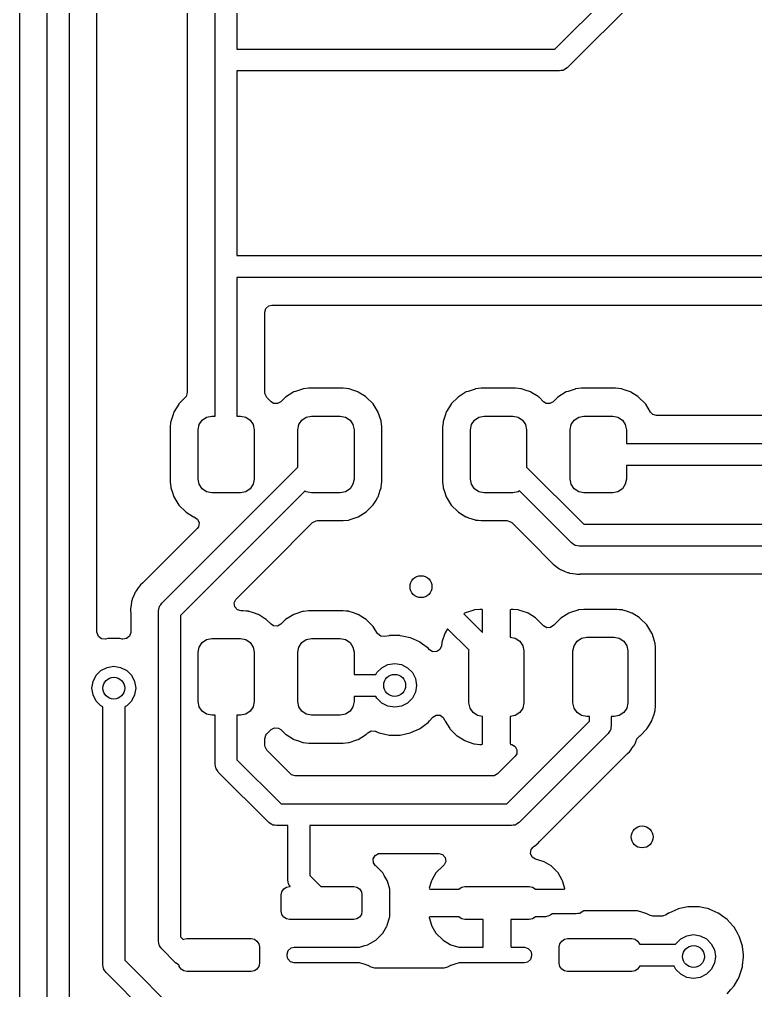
# Model space of a CAD drawing. Extents: x 61 to 228, y -146 to -45.
# Drawn here: x 167.19 to 180.63, y -104.43 to -86.69 of the extents above; entities that cross this region are included whole.
import ezdxf

# ---------------------------------------------------------------- set-up
doc = ezdxf.new("R2010")
doc.units = 0
doc.layers.add('BLACK', color=7, linetype='CONTINUOUS')

msp = doc.modelspace()

# ---------------------------------------------------------------- linework, layer by layer
at = {"layer": 'BLACK', "linetype": 'CONTINUOUS'}
for p, q in [((167.185, -58.9526), (167.185, -111.985)), ((167.694, -112.014), (167.694, -58.9277)), ((168.094, -59.0108), (168.094, -111.931)), ((168.602, -97.8886), (168.602, -59.2737)), ((170.252, -82.5816), (170.252, -87.425)), ((170.76, -93.9385), (170.76, -82.5567)), ((171.16, -82.6398), (171.16, -87.2338)), ((176.97, -87.2338), (178.352, -85.8512)), ((178.483, -86.2865), (177.194, -87.5755)), ((171.16, -87.2338), (176.97, -87.2338)), ((170.252, -87.4257), (170.251, -87.5158)), ((170.252, -87.425), (170.252, -87.4257)), ((170.251, -87.5158), (170.252, -87.5173)), ((170.252, -87.5173), (170.252, -87.5192)), ((170.252, -87.5192), (170.252, -91.1956)), ((177.085, -87.6264), (177.053, -87.6338)), ((177.118, -87.6227), (177.085, -87.6264)), ((177.128, -87.6166), (177.118, -87.6227)), ((177.139, -87.614), (177.128, -87.6166)), ((177.165, -87.5932), (177.139, -87.614)), ((177.194, -87.5755), (177.165, -87.5932)), ((177.053, -87.6338), (171.16, -87.6338)), ((171.16, -87.6338), (171.16, -91.0044)), ((171.16, -91.0044), (185.648, -91.0044)), ((170.252, -91.2691), (170.251, -91.2864)), ((170.251, -91.2864), (170.252, -91.2879)), ((170.252, -91.1956), (170.252, -91.1963)), ((170.252, -91.1963), (170.252, -91.2691)), ((170.252, -91.2879), (170.252, -91.2899)), ((170.252, -91.2899), (170.252, -93.5095)), ((185.731, -91.4044), (171.16, -91.4044)), ((171.16, -91.4044), (171.16, -93.9385)), ((171.669, -92.0389), (171.689, -91.9708)), ((171.669, -93.5097), (171.669, -92.0389)), ((171.689, -91.9708), (171.743, -91.9243)), ((171.743, -91.9243), (171.795, -91.9129)), ((171.795, -91.9129), (185.702, -91.9129)), ((172.232, -93.4858), (172.199, -93.4969)), ((172.36, -93.4432), (172.232, -93.4858)), ((172.367, -93.441), (172.36, -93.4432)), ((172.36, -93.4432), (172.36, -93.4432)), ((172.374, -93.4403), (172.367, -93.441)), ((172.469, -93.4303), (172.374, -93.4403)), ((172.374, -93.4403), (172.374, -93.4403)), ((172.472, -93.43), (172.469, -93.4303)), ((172.469, -93.4303), (172.469, -93.4303)), ((173.098, -93.43), (172.472, -93.43)), ((173.153, -93.4356), (173.098, -93.43)), ((173.196, -93.44), (173.153, -93.4356)), ((173.203, -93.4407), (173.196, -93.44)), ((173.196, -93.44), (173.196, -93.44)), ((173.209, -93.4429), (173.203, -93.4407)), ((173.275, -93.4648), (173.209, -93.4429)), ((173.209, -93.4429), (173.209, -93.4429)), ((173.371, -93.4964), (173.275, -93.4648)), ((175.384, -93.4858), (175.35, -93.4969)), ((175.512, -93.4432), (175.384, -93.4858)), ((175.518, -93.441), (175.512, -93.4432)), ((175.512, -93.4432), (175.512, -93.4432)), ((175.525, -93.4403), (175.518, -93.441)), ((175.621, -93.4303), (175.525, -93.4403)), ((175.525, -93.4403), (175.525, -93.4403)), ((175.624, -93.43), (175.621, -93.4303)), ((175.621, -93.4303), (175.621, -93.4303)), ((176.25, -93.43), (175.624, -93.43)), ((176.304, -93.4356), (176.25, -93.43)), ((176.347, -93.44), (176.304, -93.4356)), ((176.354, -93.4407), (176.347, -93.44)), ((176.347, -93.44), (176.347, -93.44)), ((176.361, -93.4429), (176.354, -93.4407)), ((176.427, -93.4648), (176.361, -93.4429)), ((176.361, -93.4429), (176.361, -93.4429)), ((176.522, -93.4964), (176.427, -93.4648)), ((177.209, -93.4858), (177.175, -93.4969)), ((177.337, -93.4432), (177.209, -93.4858)), ((177.343, -93.441), (177.337, -93.4432)), ((177.337, -93.4432), (177.337, -93.4432)), ((177.35, -93.4403), (177.343, -93.441)), ((177.446, -93.4303), (177.35, -93.4403)), ((177.35, -93.4403), (177.35, -93.4403)), ((177.449, -93.43), (177.446, -93.4303)), ((177.446, -93.4303), (177.446, -93.4303)), ((178.075, -93.43), (177.449, -93.43)), ((178.129, -93.4356), (178.075, -93.43)), ((178.172, -93.44), (178.129, -93.4356)), ((178.179, -93.4407), (178.172, -93.44)), ((178.172, -93.44), (178.172, -93.44)), ((178.186, -93.4429), (178.179, -93.4407)), ((178.252, -93.4648), (178.186, -93.4429)), ((178.186, -93.4429), (178.186, -93.4429)), ((178.347, -93.4964), (178.252, -93.4648)), ((170.215, -93.5985), (170.099, -93.7152)), ((170.232, -93.5776), (170.215, -93.5985)), ((170.252, -93.5095), (170.232, -93.5776)), ((171.672, -93.5366), (171.669, -93.5097)), ((171.706, -93.5989), (171.672, -93.5366)), ((171.784, -93.6768), (171.706, -93.5989)), ((172.049, -93.59), (171.974, -93.6644)), ((172.199, -93.4969), (172.049, -93.59)), ((173.377, -93.5002), (173.371, -93.4964)), ((173.508, -93.5813), (173.377, -93.5002)), ((173.377, -93.5002), (173.377, -93.5002)), ((173.521, -93.5892), (173.508, -93.5813)), ((173.646, -93.7142), (173.521, -93.5892)), ((175.2, -93.59), (175.075, -93.7152)), ((175.35, -93.4969), (175.2, -93.59)), ((176.528, -93.5002), (176.522, -93.4964)), ((176.66, -93.5813), (176.528, -93.5002)), ((176.528, -93.5002), (176.528, -93.5002)), ((176.673, -93.5892), (176.66, -93.5813)), ((176.678, -93.5944), (176.673, -93.5892)), ((176.76, -93.6768), (176.678, -93.5944)), ((177.025, -93.59), (176.951, -93.6644)), ((177.175, -93.4969), (177.025, -93.59)), ((178.353, -93.5002), (178.347, -93.4964)), ((178.485, -93.5813), (178.353, -93.5002)), ((178.353, -93.5002), (178.353, -93.5002)), ((178.498, -93.5892), (178.485, -93.5813)), ((178.623, -93.7142), (178.498, -93.5892)), ((170.095, -93.7214), (170.013, -93.8544)), ((170.099, -93.7152), (170.095, -93.7214)), ((170.095, -93.7214), (170.095, -93.7214)), ((171.829, -93.7057), (171.784, -93.6768)), ((171.9, -93.7107), (171.829, -93.7057)), ((171.962, -93.6766), (171.9, -93.7107)), ((171.974, -93.6644), (171.962, -93.6766)), ((173.739, -93.8646), (173.646, -93.7142)), ((175.071, -93.7214), (174.989, -93.8544)), ((175.075, -93.7152), (175.071, -93.7214)), ((175.071, -93.7214), (175.071, -93.7214)), ((176.806, -93.7057), (176.76, -93.6768)), ((176.876, -93.7107), (176.806, -93.7057)), ((176.939, -93.6766), (176.876, -93.7107)), ((176.951, -93.6644), (176.939, -93.6766)), ((178.627, -93.7204), (178.623, -93.7142)), ((178.716, -93.8646), (178.627, -93.7204)), ((169.973, -93.9649), (169.95, -94.0336)), ((169.986, -93.9269), (169.973, -93.9649)), ((170.006, -93.8658), (169.986, -93.9269)), ((170.013, -93.8544), (170.006, -93.8658)), ((170.467, -94.0928), (170.521, -94.0117)), ((170.521, -94.0117), (170.602, -93.9575)), ((170.602, -93.9575), (170.698, -93.9385)), ((170.698, -93.9385), (170.76, -93.9385)), ((171.16, -93.9385), (171.223, -93.9385)), ((171.223, -93.9385), (171.319, -93.9575)), ((171.319, -93.9575), (171.4, -94.0117)), ((171.4, -94.0117), (171.454, -94.0928)), ((172.292, -94.0928), (172.346, -94.0117)), ((172.346, -94.0117), (172.427, -93.9575)), ((172.427, -93.9575), (172.523, -93.9385)), ((172.523, -93.9385), (173.048, -93.9385)), ((173.048, -93.9385), (173.144, -93.9575)), ((173.144, -93.9575), (173.225, -94.0117)), ((173.225, -94.0117), (173.279, -94.0928)), ((173.742, -93.8715), (173.739, -93.8646)), ((173.792, -94.0235), (173.742, -93.8715)), ((174.949, -93.9649), (174.927, -94.0336)), ((174.962, -93.9269), (174.949, -93.9649)), ((174.982, -93.8658), (174.962, -93.9269)), ((174.989, -93.8544), (174.982, -93.8658)), ((175.443, -94.0928), (175.498, -94.0117)), ((175.498, -94.0117), (175.579, -93.9575)), ((175.579, -93.9575), (175.674, -93.9385)), ((175.674, -93.9385), (176.199, -93.9385)), ((176.199, -93.9385), (176.295, -93.9575)), ((176.295, -93.9575), (176.376, -94.0117)), ((176.376, -94.0117), (176.43, -94.0928)), ((177.268, -94.0928), (177.323, -94.0117)), ((177.323, -94.0117), (177.404, -93.9575)), ((177.404, -93.9575), (177.499, -93.9385)), ((177.499, -93.9385), (178.024, -93.9385)), ((178.024, -93.9385), (178.12, -93.9575)), ((178.12, -93.9575), (178.201, -94.0117)), ((178.201, -94.0117), (178.255, -94.0928)), ((178.717, -93.8638), (178.716, -93.8646)), ((178.758, -93.91), (178.717, -93.8638)), ((178.826, -93.93), (178.758, -93.91)), ((182.498, -93.93), (178.826, -93.93)), ((169.948, -94.0533), (169.939, -94.1381)), ((169.939, -94.1381), (169.939, -95.1389)), ((169.949, -94.0405), (169.948, -94.0533)), ((169.95, -94.0336), (169.949, -94.0405)), ((169.949, -94.0405), (169.949, -94.0405)), ((170.448, -94.1885), (170.467, -94.0928)), ((170.448, -95.0885), (170.448, -94.1885)), ((171.454, -94.0928), (171.473, -94.1885)), ((171.473, -94.1885), (171.473, -95.0885)), ((172.273, -94.1885), (172.292, -94.0928)), ((172.273, -94.8682), (172.273, -94.1885)), ((173.279, -94.0928), (173.298, -94.1885)), ((173.298, -94.1885), (173.298, -95.0885)), ((173.795, -94.0323), (173.792, -94.0235)), ((173.796, -94.0392), (173.795, -94.0323)), ((173.805, -94.1258), (173.796, -94.0392)), ((173.796, -94.0392), (173.796, -94.0392)), ((173.806, -94.1381), (173.805, -94.1258)), ((173.806, -95.1389), (173.806, -94.1381)), ((174.925, -94.0533), (174.916, -94.1381)), ((174.916, -94.1381), (174.916, -95.1389)), ((174.926, -94.0405), (174.925, -94.0533)), ((174.927, -94.0336), (174.926, -94.0405)), ((174.926, -94.0405), (174.926, -94.0405)), ((175.424, -94.1885), (175.443, -94.0928)), ((175.424, -95.0885), (175.424, -94.1885)), ((176.43, -94.0928), (176.449, -94.1885)), ((176.449, -94.1885), (176.449, -94.8682)), ((177.249, -94.1885), (177.268, -94.0928)), ((177.249, -95.0885), (177.249, -94.1885)), ((178.255, -94.0928), (178.274, -94.1885)), ((178.274, -94.1885), (178.274, -94.4385)), ((178.274, -94.4385), (182.523, -94.4385)), ((169.785, -97.3565), (172.273, -94.8682)), ((176.449, -94.8682), (177.495, -95.9136)), ((182.44, -94.8385), (178.274, -94.8385)), ((178.274, -94.8385), (178.274, -95.0885)), ((169.939, -95.1389), (169.94, -95.1421)), ((169.94, -95.1421), (169.94, -95.1422)), ((169.94, -95.1422), (169.949, -95.2287)), ((169.949, -95.2287), (169.95, -95.2447)), ((169.95, -95.2447), (169.953, -95.2512)), ((169.953, -95.2512), (169.953, -95.2512)), ((169.953, -95.2512), (169.975, -95.3172)), ((170.467, -95.1842), (170.448, -95.0885)), ((170.521, -95.2653), (170.467, -95.1842)), ((171.454, -95.1842), (171.4, -95.2653)), ((171.473, -95.0885), (171.454, -95.1842)), ((173.279, -95.1842), (173.225, -95.2653)), ((173.298, -95.0885), (173.279, -95.1842)), ((173.779, -95.2929), (173.794, -95.2499)), ((173.794, -95.2499), (173.796, -95.2434)), ((173.794, -95.2499), (173.794, -95.2499)), ((173.796, -95.2434), (173.797, -95.2276)), ((173.797, -95.2276), (173.802, -95.1822)), ((173.802, -95.1822), (173.806, -95.1389)), ((174.916, -95.1389), (174.916, -95.1421)), ((174.916, -95.1421), (174.916, -95.1422)), ((174.916, -95.1422), (174.925, -95.2287)), ((174.925, -95.2287), (174.927, -95.2447)), ((174.927, -95.2447), (174.929, -95.2512)), ((174.929, -95.2512), (174.929, -95.2512)), ((174.929, -95.2512), (174.951, -95.3172)), ((175.443, -95.1842), (175.424, -95.0885)), ((175.498, -95.2653), (175.443, -95.1842)), ((177.268, -95.1842), (177.249, -95.0885)), ((177.323, -95.2653), (177.268, -95.1842)), ((178.255, -95.1842), (178.201, -95.2653)), ((178.274, -95.0885), (178.255, -95.1842)), ((169.975, -95.3172), (170.006, -95.4124)), ((170.006, -95.4124), (170.099, -95.5628)), ((172.403, -95.3035), (170.126, -97.5807)), ((170.602, -95.3195), (170.521, -95.2653)), ((170.698, -95.3385), (170.602, -95.3195)), ((171.223, -95.3385), (170.698, -95.3385)), ((171.319, -95.3195), (171.223, -95.3385)), ((171.4, -95.2653), (171.319, -95.3195)), ((172.427, -95.3195), (172.403, -95.3035)), ((172.523, -95.3385), (172.427, -95.3195)), ((173.048, -95.3385), (172.523, -95.3385)), ((173.144, -95.3195), (173.048, -95.3385)), ((173.225, -95.2653), (173.144, -95.3195)), ((173.695, -95.4846), (173.736, -95.4175)), ((173.736, -95.4175), (173.74, -95.4112)), ((173.736, -95.4175), (173.736, -95.4175)), ((173.74, -95.4112), (173.779, -95.2929)), ((174.951, -95.3172), (174.983, -95.4124)), ((174.983, -95.4124), (175.076, -95.5628)), ((175.579, -95.3195), (175.498, -95.2653)), ((175.674, -95.3385), (175.579, -95.3195)), ((176.199, -95.3385), (175.674, -95.3385)), ((176.295, -95.3195), (176.199, -95.3385)), ((176.319, -95.3035), (176.295, -95.3195)), ((177.271, -96.255), (176.319, -95.3035)), ((177.404, -95.3195), (177.323, -95.2653)), ((177.499, -95.3385), (177.404, -95.3195)), ((178.024, -95.3385), (177.499, -95.3385)), ((178.12, -95.3195), (178.024, -95.3385)), ((178.201, -95.2653), (178.12, -95.3195)), ((170.099, -95.5628), (170.225, -95.6878)), ((173.522, -95.687), (173.647, -95.5618)), ((173.647, -95.5618), (173.695, -95.4846)), ((175.076, -95.5628), (175.201, -95.6878)), ((170.225, -95.6878), (170.231, -95.6916)), ((170.231, -95.6916), (170.231, -95.6916)), ((170.231, -95.6916), (170.368, -95.7762)), ((170.368, -95.7762), (170.375, -95.7806)), ((170.375, -95.7806), (170.382, -95.7829)), ((170.382, -95.7829), (170.389, -95.786)), ((170.389, -95.786), (170.388, -95.7874)), ((170.388, -95.7874), (170.44, -95.8231)), ((173.211, -95.8338), (173.354, -95.786)), ((173.354, -95.786), (173.372, -95.78)), ((173.372, -95.78), (173.522, -95.687)), ((175.201, -95.6878), (175.207, -95.6916)), ((175.207, -95.6916), (175.207, -95.6916)), ((175.207, -95.6916), (175.344, -95.7762)), ((175.344, -95.7762), (175.352, -95.7806)), ((175.352, -95.7806), (175.391, -95.7937)), ((170.454, -95.9585), (170.431, -95.9913)), ((170.44, -95.8231), (170.467, -95.8886)), ((170.467, -95.8886), (170.454, -95.9585)), ((171.759, -96.6672), (172.542, -95.8839)), ((172.542, -95.8839), (172.604, -95.8499)), ((172.604, -95.8499), (172.631, -95.847)), ((172.631, -95.847), (173.098, -95.847)), ((173.098, -95.847), (173.102, -95.8467)), ((173.102, -95.8467), (173.197, -95.8367)), ((173.102, -95.8467), (173.102, -95.8467)), ((173.197, -95.8367), (173.204, -95.836)), ((173.197, -95.8367), (173.197, -95.8367)), ((173.204, -95.836), (173.211, -95.8338)), ((173.211, -95.8338), (173.211, -95.8338)), ((175.391, -95.7937), (175.513, -95.8341)), ((175.513, -95.8341), (175.513, -95.8341)), ((175.513, -95.8341), (175.52, -95.8363)), ((175.52, -95.8363), (175.526, -95.837)), ((175.526, -95.837), (175.526, -95.837)), ((175.526, -95.837), (175.569, -95.8414)), ((175.569, -95.8414), (175.624, -95.847)), ((175.624, -95.847), (176.091, -95.847)), ((176.091, -95.847), (176.159, -95.867)), ((176.159, -95.867), (176.18, -95.8839)), ((176.18, -95.8839), (176.544, -96.2472)), ((177.495, -95.9136), (182.093, -95.9136)), ((170.431, -95.9913), (169.445, -96.9764)), ((176.544, -96.2472), (176.891, -96.5941)), ((177.299, -96.2728), (177.271, -96.255)), ((177.325, -96.2937), (177.299, -96.2728)), ((177.336, -96.2962), (177.325, -96.2937)), ((177.346, -96.3024), (177.336, -96.2962)), ((177.379, -96.3061), (177.346, -96.3024)), ((177.412, -96.3136), (177.379, -96.3061)), ((182.01, -96.3136), (177.412, -96.3136)), ((171.147, -97.2789), (171.759, -96.6672)), ((176.891, -96.5941), (176.896, -96.6004)), ((176.896, -96.6004), (176.917, -96.624)), ((176.917, -96.624), (176.934, -96.644)), ((176.934, -96.644), (176.987, -96.6807)), ((176.987, -96.6807), (176.992, -96.6846)), ((176.992, -96.6846), (177.042, -96.7241)), ((177.042, -96.7241), (177.049, -96.7272)), ((177.049, -96.7272), (177.051, -96.7286)), ((177.051, -96.7286), (177.066, -96.737)), ((177.066, -96.737), (177.069, -96.7382)), ((177.069, -96.7382), (177.075, -96.7426)), ((177.075, -96.7426), (177.082, -96.7454)), ((177.082, -96.7454), (177.082, -96.7454)), ((177.082, -96.7454), (177.104, -96.7541)), ((177.104, -96.7541), (177.126, -96.7627)), ((177.126, -96.7627), (177.134, -96.7658)), ((177.134, -96.7658), (177.14, -96.7684)), ((177.14, -96.7684), (177.199, -96.7946)), ((177.199, -96.7946), (177.206, -96.796)), ((177.206, -96.796), (177.209, -96.7968)), ((177.209, -96.7968), (177.225, -96.8015)), ((177.225, -96.8015), (177.227, -96.8021)), ((177.227, -96.8021), (177.235, -96.8049)), ((177.235, -96.8049), (177.242, -96.8059)), ((177.242, -96.8059), (177.298, -96.8132)), ((177.298, -96.8132), (177.304, -96.8143)), ((177.304, -96.8143), (177.343, -96.8214)), ((177.343, -96.8214), (177.367, -96.8259)), ((177.367, -96.8259), (177.375, -96.8255)), ((177.375, -96.8255), (177.429, -96.8223)), ((177.375, -96.8255), (177.375, -96.8255)), ((177.429, -96.8223), (177.437, -96.8221)), ((177.437, -96.8221), (181.747, -96.8221)), ((169.396, -97.0203), (169.36, -97.0708)), ((169.439, -96.9823), (169.396, -97.0203)), ((169.445, -96.9764), (169.439, -96.9823)), ((169.294, -97.1677), (169.274, -97.2202)), ((169.297, -97.1606), (169.294, -97.1677)), ((169.294, -97.1677), (169.294, -97.1677)), ((169.301, -97.1544), (169.297, -97.1606)), ((169.303, -97.1521), (169.301, -97.1544)), ((169.311, -97.1374), (169.303, -97.1521)), ((169.312, -97.1351), (169.311, -97.1374)), ((169.316, -97.1282), (169.312, -97.1351)), ((169.355, -97.0779), (169.316, -97.1282)), ((169.359, -97.0726), (169.355, -97.0779)), ((169.36, -97.0708), (169.359, -97.0726)), ((169.226, -97.3838), (169.225, -97.3903)), ((169.234, -97.3279), (169.226, -97.3838)), ((169.235, -97.3204), (169.234, -97.3279)), ((169.234, -97.3279), (169.234, -97.3279)), ((169.237, -97.3133), (169.235, -97.3204)), ((169.238, -97.3107), (169.237, -97.3133)), ((169.243, -97.2945), (169.238, -97.3107)), ((169.244, -97.2919), (169.243, -97.2945)), ((169.245, -97.2845), (169.244, -97.2919)), ((169.271, -97.2262), (169.245, -97.2845)), ((169.274, -97.2202), (169.271, -97.2262)), ((169.746, -97.4109), (169.767, -97.3848)), ((169.767, -97.3848), (169.785, -97.3565)), ((171.111, -97.3501), (171.141, -97.2855)), ((171.121, -97.4203), (171.111, -97.3501)), ((171.141, -97.2855), (171.147, -97.2789)), ((169.225, -97.3903), (169.214, -97.4531)), ((169.214, -97.4531), (169.214, -97.4607)), ((169.214, -97.4607), (169.214, -97.4607)), ((169.214, -97.4607), (169.217, -97.5153)), ((169.217, -97.5153), (169.218, -97.5225)), ((169.218, -97.5225), (169.218, -97.8886)), ((169.726, -97.4976), (169.733, -97.465)), ((169.726, -103.53), (169.726, -97.4976)), ((169.733, -97.465), (169.737, -97.4318)), ((169.737, -97.4318), (169.743, -97.4221)), ((169.743, -97.4221), (169.746, -97.4109)), ((171.168, -97.474), (171.121, -97.4203)), ((171.236, -97.494), (171.168, -97.474)), ((171.273, -97.494), (171.236, -97.494)), ((171.328, -97.4996), (171.273, -97.494)), ((171.371, -97.504), (171.328, -97.4996)), ((171.378, -97.5047), (171.371, -97.504)), ((171.371, -97.504), (171.371, -97.504)), ((171.384, -97.5069), (171.378, -97.5047)), ((171.462, -97.5327), (171.384, -97.5069)), ((171.384, -97.5069), (171.384, -97.5069)), ((171.546, -97.5604), (171.462, -97.5327)), ((171.552, -97.5642), (171.546, -97.5604)), ((171.665, -97.6342), (171.552, -97.5642)), ((171.552, -97.5642), (171.552, -97.5642)), ((172.199, -97.5609), (172.049, -97.654)), ((172.238, -97.5479), (172.199, -97.5609)), ((172.36, -97.5072), (172.238, -97.5479)), ((172.367, -97.505), (172.36, -97.5072)), ((172.36, -97.5072), (172.36, -97.5072)), ((172.374, -97.5043), (172.367, -97.505)), ((172.469, -97.4943), (172.374, -97.5043)), ((172.374, -97.5043), (172.374, -97.5043)), ((172.472, -97.494), (172.469, -97.4943)), ((172.469, -97.4943), (172.469, -97.4943)), ((173.098, -97.494), (172.472, -97.494)), ((173.153, -97.4996), (173.098, -97.494)), ((173.196, -97.504), (173.153, -97.4996)), ((173.203, -97.5047), (173.196, -97.504)), ((173.196, -97.504), (173.196, -97.504)), ((173.209, -97.5069), (173.203, -97.5047)), ((173.287, -97.5327), (173.209, -97.5069)), ((173.209, -97.5069), (173.209, -97.5069)), ((173.371, -97.5604), (173.287, -97.5327)), ((173.377, -97.5642), (173.371, -97.5604)), ((173.49, -97.6342), (173.377, -97.5642)), ((173.377, -97.5642), (173.377, -97.5642)), ((175.319, -97.5403), (175.303, -97.5503)), ((175.303, -97.5503), (175.645, -97.8926)), ((175.333, -97.5341), (175.319, -97.5403)), ((175.487, -97.4826), (175.333, -97.5341)), ((175.5, -97.4798), (175.487, -97.4826)), ((175.596, -97.4698), (175.5, -97.4798)), ((175.602, -97.4695), (175.596, -97.4698)), ((175.632, -97.4695), (175.602, -97.4695)), ((175.64, -97.4712), (175.632, -97.4695)), ((175.641, -97.4724), (175.64, -97.4712)), ((175.645, -97.4876), (175.641, -97.4724)), ((175.645, -97.8926), (175.645, -97.4876)), ((176.155, -97.4754), (176.153, -97.483)), ((176.153, -97.483), (176.153, -97.9783)), ((176.156, -97.474), (176.155, -97.4754)), ((176.172, -97.4695), (176.156, -97.474)), ((176.197, -97.4695), (176.172, -97.4695)), ((176.203, -97.4698), (176.197, -97.4695)), ((176.297, -97.4795), (176.203, -97.4698)), ((176.311, -97.4824), (176.297, -97.4795)), ((176.465, -97.5335), (176.311, -97.4824)), ((176.478, -97.5397), (176.465, -97.5335)), ((176.616, -97.6247), (176.478, -97.5397)), ((177.225, -97.5359), (177.075, -97.629)), ((177.255, -97.5262), (177.225, -97.5359)), ((177.387, -97.4822), (177.255, -97.5262)), ((177.393, -97.48), (177.387, -97.4822)), ((177.387, -97.4822), (177.387, -97.4822)), ((177.4, -97.4793), (177.393, -97.48)), ((177.496, -97.4693), (177.4, -97.4793)), ((177.4, -97.4793), (177.4, -97.4793)), ((177.499, -97.469), (177.496, -97.4693)), ((177.496, -97.4693), (177.496, -97.4693)), ((178.1, -97.469), (177.499, -97.469)), ((178.149, -97.474), (178.1, -97.469)), ((178.197, -97.479), (178.149, -97.474)), ((178.204, -97.4797), (178.197, -97.479)), ((178.197, -97.479), (178.197, -97.479)), ((178.211, -97.4819), (178.204, -97.4797)), ((178.274, -97.5028), (178.211, -97.4819)), ((178.211, -97.4819), (178.211, -97.4819)), ((178.372, -97.5354), (178.274, -97.5028)), ((178.378, -97.5392), (178.372, -97.5354)), ((178.508, -97.6194), (178.378, -97.5392)), ((178.378, -97.5392), (178.378, -97.5392)), ((170.126, -97.5807), (170.126, -103.448)), ((171.696, -97.6532), (171.665, -97.6342)), ((171.701, -97.6584), (171.696, -97.6532)), ((171.784, -97.7408), (171.701, -97.6584)), ((171.829, -97.7697), (171.784, -97.7408)), ((171.962, -97.7406), (171.9, -97.7747)), ((171.974, -97.7289), (171.962, -97.7406)), ((172.049, -97.654), (171.974, -97.7289)), ((173.521, -97.6532), (173.49, -97.6342)), ((173.646, -97.7782), (173.521, -97.6532)), ((176.628, -97.6338), (176.616, -97.6247)), ((176.742, -97.7483), (176.628, -97.6338)), ((177.075, -97.629), (176.95, -97.7542)), ((178.523, -97.6282), (178.508, -97.6194)), ((178.648, -97.7532), (178.523, -97.6282)), ((168.603, -97.897), (168.602, -97.8886)), ((168.627, -97.9636), (168.603, -97.897)), ((169.218, -97.8886), (169.197, -97.9567)), ((171.9, -97.7747), (171.829, -97.7697)), ((173.684, -97.8395), (173.646, -97.7782)), ((173.728, -97.9093), (173.684, -97.8395)), ((173.733, -97.918), (173.728, -97.9093)), ((173.79, -97.9608), (173.733, -97.918)), ((174.955, -97.9119), (174.904, -98.0662)), ((174.962, -97.8987), (174.955, -97.9119)), ((175.009, -97.8218), (174.962, -97.8987)), ((175.402, -98.2148), (175.009, -97.8218)), ((176.75, -97.7584), (176.742, -97.7483)), ((176.758, -97.7669), (176.75, -97.7584)), ((176.819, -97.8026), (176.758, -97.7669)), ((176.89, -97.7993), (176.819, -97.8026)), ((176.947, -97.7587), (176.89, -97.7993)), ((176.95, -97.7542), (176.947, -97.7587)), ((178.741, -97.9036), (178.648, -97.7532)), ((178.743, -97.9105), (178.741, -97.9036)), ((178.789, -98.0488), (178.743, -97.9105)), ((168.684, -98.0064), (168.627, -97.9636)), ((168.755, -98.0118), (168.684, -98.0064)), ((168.801, -98.002), (168.755, -98.0118)), ((168.815, -97.9991), (168.801, -98.002)), ((169.005, -97.9991), (168.815, -97.9991)), ((169.019, -98.002), (169.005, -97.9991)), ((169.065, -98.0118), (169.019, -98.002)), ((169.074, -98.0133), (169.065, -98.0118)), ((169.144, -98.0032), (169.074, -98.0133)), ((169.197, -97.9567), (169.144, -98.0032)), ((170.467, -98.1568), (170.521, -98.0757)), ((170.521, -98.0757), (170.602, -98.0215)), ((170.602, -98.0215), (170.698, -98.0025)), ((170.698, -98.0025), (171.223, -98.0025)), ((171.223, -98.0025), (171.319, -98.0215)), ((171.319, -98.0215), (171.4, -98.0757)), ((171.4, -98.0757), (171.454, -98.1568)), ((172.292, -98.1568), (172.346, -98.0757)), ((172.346, -98.0757), (172.427, -98.0215)), ((172.427, -98.0215), (172.523, -98.0025)), ((172.523, -98.0025), (173.048, -98.0025)), ((173.048, -98.0025), (173.144, -98.0215)), ((173.144, -98.0215), (173.225, -98.0757)), ((173.225, -98.0757), (173.279, -98.1568)), ((173.861, -97.9662), (173.79, -97.9608)), ((173.939, -97.9497), (173.861, -97.9662)), ((173.945, -97.9483), (173.939, -97.9497)), ((173.939, -97.9497), (173.939, -97.9497)), ((174.136, -97.9483), (173.945, -97.9483)), ((174.143, -97.9497), (174.136, -97.9483)), ((174.208, -97.9636), (174.143, -97.9497)), ((174.143, -97.9497), (174.143, -97.9497)), ((174.323, -97.988), (174.208, -97.9636)), ((174.329, -97.9907), (174.323, -97.988)), ((174.492, -98.063), (174.329, -97.9907)), ((174.329, -97.9907), (174.329, -97.9907)), ((174.498, -98.0657), (174.492, -98.063)), ((174.492, -98.063), (174.492, -98.063)), ((174.503, -98.0696), (174.498, -98.0657)), ((174.552, -98.1054), (174.503, -98.0696)), ((174.503, -98.0696), (174.503, -98.0696)), ((174.901, -98.0796), (174.896, -98.134)), ((174.904, -98.0662), (174.901, -98.0796)), ((176.153, -97.9783), (176.245, -97.9965)), ((176.245, -97.9965), (176.326, -98.0507)), ((176.326, -98.0507), (176.38, -98.1318)), ((177.318, -98.1318), (177.373, -98.0507)), ((177.373, -98.0507), (177.454, -97.9965)), ((177.454, -97.9965), (177.549, -97.9775)), ((177.549, -97.9775), (178.049, -97.9775)), ((178.049, -97.9775), (178.145, -97.9965)), ((178.145, -97.9965), (178.226, -98.0507)), ((178.226, -98.0507), (178.28, -98.1318)), ((178.797, -98.0713), (178.789, -98.0488)), ((178.798, -98.0782), (178.797, -98.0713)), ((178.807, -98.1694), (178.798, -98.0782)), ((178.798, -98.0782), (178.798, -98.0782)), ((170.448, -98.2525), (170.467, -98.1568)), ((170.448, -99.1525), (170.448, -98.2525)), ((171.454, -98.1568), (171.473, -98.2525)), ((171.473, -98.2525), (171.473, -99.1525)), ((172.273, -98.2525), (172.292, -98.1568)), ((172.273, -99.1525), (172.273, -98.2525)), ((173.279, -98.1568), (173.298, -98.2525)), ((173.298, -98.2525), (173.298, -98.6568)), ((174.652, -98.1779), (174.552, -98.1054)), ((174.677, -98.2055), (174.652, -98.1779)), ((174.74, -98.2434), (174.677, -98.2055)), ((174.811, -98.2405), (174.74, -98.2434)), ((174.869, -98.1997), (174.811, -98.2405)), ((174.896, -98.134), (174.869, -98.1997)), ((175.399, -98.2275), (175.402, -98.2148)), ((175.399, -99.1775), (175.399, -98.2275)), ((176.38, -98.1318), (176.399, -98.2275)), ((176.399, -98.2275), (176.399, -99.1775)), ((177.299, -98.2275), (177.318, -98.1318)), ((177.299, -99.1775), (177.299, -98.2275)), ((178.28, -98.1318), (178.299, -98.2275)), ((178.299, -98.2275), (178.299, -99.1775)), ((178.808, -98.1771), (178.807, -98.1694)), ((178.808, -99.2279), (178.808, -98.1771)), ((168.586, -98.6725), (168.675, -98.584)), ((168.675, -98.584), (168.786, -98.5272)), ((168.786, -98.5272), (168.91, -98.5076)), ((168.91, -98.5076), (169.034, -98.5272)), ((169.034, -98.5272), (169.145, -98.584)), ((169.145, -98.584), (169.234, -98.6725)), ((173.699, -98.6568), (173.717, -98.6217)), ((173.717, -98.6217), (173.806, -98.5332)), ((173.806, -98.5332), (173.917, -98.4764)), ((173.917, -98.4764), (174.041, -98.4568)), ((174.041, -98.4568), (174.164, -98.4764)), ((174.164, -98.4764), (174.276, -98.5332)), ((174.276, -98.5332), (174.364, -98.6217)), ((174.364, -98.6217), (174.421, -98.7332)), ((168.51, -98.9076), (168.53, -98.784)), ((168.53, -98.784), (168.586, -98.6725)), ((169.234, -98.6725), (169.29, -98.784)), ((169.29, -98.784), (169.31, -98.9076)), ((173.298, -98.6568), (173.699, -98.6568)), ((174.421, -98.7332), (174.441, -98.8568)), ((168.53, -99.0312), (168.51, -98.9076)), ((169.31, -98.9076), (169.29, -99.0312)), ((174.421, -98.9804), (174.364, -99.0919)), ((174.441, -98.8568), (174.421, -98.9804)), ((168.586, -99.1427), (168.53, -99.0312)), ((168.675, -99.2312), (168.586, -99.1427)), ((169.234, -99.1427), (169.145, -99.2312)), ((169.29, -99.0312), (169.234, -99.1427)), ((170.467, -99.2482), (170.448, -99.1525)), ((171.473, -99.1525), (171.454, -99.2482)), ((172.292, -99.2482), (172.273, -99.1525)), ((173.298, -99.1525), (173.279, -99.2482)), ((173.699, -99.0568), (173.298, -99.0568)), ((173.298, -99.0568), (173.298, -99.1525)), ((173.717, -99.0919), (173.699, -99.0568)), ((173.806, -99.1804), (173.717, -99.0919)), ((174.364, -99.0919), (174.276, -99.1804)), ((168.71, -99.2491), (168.675, -99.2312)), ((168.71, -103.962), (168.71, -99.2491)), ((169.145, -99.2312), (169.11, -99.2491)), ((169.11, -99.2491), (169.11, -103.879)), ((170.521, -99.3293), (170.467, -99.2482)), ((170.602, -99.3835), (170.521, -99.3293)), ((171.4, -99.3293), (171.319, -99.3835)), ((171.454, -99.2482), (171.4, -99.3293)), ((172.346, -99.3293), (172.292, -99.2482)), ((172.427, -99.3835), (172.346, -99.3293)), ((173.225, -99.3293), (173.144, -99.3835)), ((173.279, -99.2482), (173.225, -99.3293)), ((173.917, -99.2372), (173.806, -99.1804)), ((174.041, -99.2568), (173.917, -99.2372)), ((174.164, -99.2372), (174.041, -99.2568)), ((174.276, -99.1804), (174.164, -99.2372)), ((175.418, -99.2732), (175.399, -99.1775)), ((175.473, -99.3543), (175.418, -99.2732)), ((176.38, -99.2732), (176.326, -99.3543)), ((176.399, -99.1775), (176.38, -99.2732)), ((177.318, -99.2732), (177.299, -99.1775)), ((177.373, -99.3543), (177.318, -99.2732)), ((178.28, -99.2732), (178.226, -99.3543)), ((178.299, -99.1775), (178.28, -99.2732)), ((178.774, -99.4017), (178.795, -99.3389)), ((178.795, -99.3389), (178.797, -99.3324)), ((178.795, -99.3389), (178.795, -99.3389)), ((178.797, -99.3324), (178.799, -99.3151)), ((178.799, -99.3151), (178.807, -99.233)), ((178.807, -99.233), (178.808, -99.2279)), ((170.698, -99.4025), (170.602, -99.3835)), ((170.76, -99.4025), (170.698, -99.4025)), ((170.76, -100.298), (170.76, -99.4025)), ((171.223, -99.4025), (171.16, -99.4025)), ((171.16, -99.4025), (171.16, -100.215)), ((171.319, -99.3835), (171.223, -99.4025)), ((172.523, -99.4025), (172.427, -99.3835)), ((173.048, -99.4025), (172.523, -99.4025)), ((173.144, -99.3835), (173.048, -99.4025)), ((174.652, -99.5357), (174.679, -99.5059)), ((174.679, -99.5059), (174.739, -99.4389)), ((174.739, -99.4389), (174.8, -99.4017)), ((174.8, -99.4017), (174.871, -99.403)), ((174.871, -99.403), (174.93, -99.4425)), ((174.93, -99.4425), (174.952, -99.4833)), ((174.952, -99.4833), (174.956, -99.4943)), ((174.956, -99.4943), (174.962, -99.5075)), ((174.962, -99.5075), (175.047, -99.6453)), ((175.554, -99.4085), (175.473, -99.3543)), ((175.645, -99.4267), (175.554, -99.4085)), ((175.645, -99.922), (175.645, -99.4267)), ((176.092, -101.019), (177.599, -99.5112)), ((176.245, -99.4085), (176.153, -99.4267)), ((176.153, -99.4267), (176.153, -99.9174)), ((176.326, -99.3543), (176.245, -99.4085)), ((177.454, -99.4085), (177.373, -99.3543)), ((177.549, -99.4275), (177.454, -99.4085)), ((177.599, -99.4275), (177.549, -99.4275)), ((177.599, -99.5112), (177.599, -99.4275)), ((178.049, -99.4275), (177.999, -99.4275)), ((177.999, -99.4275), (177.999, -99.5943)), ((178.145, -99.4085), (178.049, -99.4275)), ((178.226, -99.3543), (178.145, -99.4085)), ((178.683, -99.5947), (178.738, -99.5065)), ((178.738, -99.5065), (178.742, -99.5002)), ((178.738, -99.5065), (178.738, -99.5065)), ((178.742, -99.5002), (178.774, -99.4017)), ((171.71, -99.7387), (171.784, -99.6644)), ((171.784, -99.6644), (171.846, -99.6303)), ((171.846, -99.6303), (171.917, -99.6353)), ((171.917, -99.6353), (171.962, -99.6642)), ((171.962, -99.6642), (172.011, -99.7135)), ((173.551, -99.7219), (173.614, -99.6878)), ((173.614, -99.6878), (173.684, -99.6928)), ((173.684, -99.6928), (173.692, -99.6958)), ((174.339, -99.7185), (174.492, -99.6506)), ((174.492, -99.6506), (174.498, -99.6479)), ((174.492, -99.6506), (174.492, -99.6506)), ((174.498, -99.6479), (174.515, -99.6353)), ((174.515, -99.6353), (174.585, -99.5846)), ((174.585, -99.5846), (174.652, -99.5357)), ((175.047, -99.6453), (175.056, -99.6567)), ((175.056, -99.6567), (175.171, -99.7712)), ((177.979, -99.681), (177.959, -99.7071)), ((177.982, -99.6698), (177.979, -99.681)), ((177.988, -99.6601), (177.982, -99.6698)), ((177.992, -99.6269), (177.988, -99.6601)), ((177.999, -99.5943), (177.992, -99.6269)), ((178.524, -99.776), (178.649, -99.6508)), ((178.649, -99.6508), (178.683, -99.5947)), ((171.669, -99.8315), (171.689, -99.7634)), ((171.669, -99.9519), (171.669, -99.8315)), ((171.689, -99.7634), (171.706, -99.7425)), ((171.706, -99.7425), (171.71, -99.7387)), ((172.011, -99.7135), (172.05, -99.7518)), ((172.05, -99.7518), (172.056, -99.7556)), ((172.056, -99.7556), (172.056, -99.7556)), ((172.056, -99.7556), (172.193, -99.8402)), ((172.193, -99.8402), (172.2, -99.8446)), ((172.2, -99.8446), (172.263, -99.8653)), ((172.263, -99.8653), (172.362, -99.8981)), ((173.211, -99.8978), (173.352, -99.8506)), ((173.352, -99.8506), (173.372, -99.844)), ((173.372, -99.844), (173.505, -99.7617)), ((173.505, -99.7617), (173.516, -99.7548)), ((173.516, -99.7548), (173.522, -99.751)), ((173.516, -99.7548), (173.516, -99.7548)), ((173.522, -99.751), (173.551, -99.7219)), ((173.692, -99.6958), (173.742, -99.7185)), ((173.742, -99.7185), (173.759, -99.7256)), ((173.759, -99.7256), (173.838, -99.7425)), ((173.838, -99.7425), (173.939, -99.7639)), ((173.939, -99.7639), (173.939, -99.7639)), ((173.939, -99.7639), (173.945, -99.7653)), ((173.945, -99.7653), (174.136, -99.7653)), ((174.136, -99.7653), (174.143, -99.7639)), ((174.143, -99.7639), (174.244, -99.7425)), ((174.143, -99.7639), (174.143, -99.7639)), ((174.244, -99.7425), (174.323, -99.7256)), ((174.323, -99.7256), (174.339, -99.7185)), ((175.171, -99.7712), (175.183, -99.7803)), ((175.183, -99.7803), (175.321, -99.8653)), ((175.321, -99.8653), (175.334, -99.8715)), ((175.334, -99.8715), (175.488, -99.9226)), ((177.941, -99.7354), (176.316, -101.361)), ((177.959, -99.7071), (177.941, -99.7354)), ((178.432, -99.922), (178.452, -99.8717)), ((178.452, -99.8717), (178.454, -99.8656)), ((178.454, -99.8653), (178.466, -99.8402)), ((178.454, -99.8656), (178.454, -99.8653)), ((178.466, -99.8402), (178.468, -99.836)), ((178.468, -99.836), (178.512, -99.785)), ((178.512, -99.7844), (178.515, -99.7816)), ((178.512, -99.785), (178.512, -99.7844)), ((178.515, -99.7816), (178.516, -99.7807)), ((178.516, -99.7807), (178.518, -99.7798)), ((178.518, -99.7798), (178.524, -99.776)), ((171.672, -99.9787), (171.669, -99.9519)), ((171.706, -100.041), (171.672, -99.9787)), ((172.138, -100.473), (171.706, -100.041)), ((172.362, -99.8981), (172.362, -99.8981)), ((172.362, -99.8981), (172.368, -99.9003)), ((172.368, -99.9003), (172.375, -99.901)), ((172.375, -99.901), (172.375, -99.901)), ((172.375, -99.901), (172.418, -99.9054)), ((172.418, -99.9054), (172.472, -99.911)), ((172.472, -99.911), (173.098, -99.911)), ((173.098, -99.911), (173.102, -99.9107)), ((173.102, -99.9107), (173.197, -99.9007)), ((173.102, -99.9107), (173.102, -99.9107)), ((173.197, -99.9007), (173.204, -99.9)), ((173.197, -99.9007), (173.197, -99.9007)), ((173.204, -99.9), (173.211, -99.8978)), ((173.211, -99.8978), (173.211, -99.8978)), ((175.488, -99.9226), (175.501, -99.9255)), ((175.501, -99.9255), (175.596, -99.9352)), ((175.596, -99.9352), (175.602, -99.9355)), ((175.602, -99.9355), (175.627, -99.9355)), ((175.627, -99.9355), (175.643, -99.931)), ((175.643, -99.931), (175.644, -99.9296)), ((175.644, -99.9296), (175.645, -99.922)), ((176.153, -99.9174), (176.158, -99.9326)), ((176.158, -99.9326), (176.159, -99.9338)), ((176.159, -99.9338), (176.179, -99.9381)), ((176.179, -99.9381), (176.241, -99.9721)), ((176.241, -99.9721), (176.275, -100.034)), ((176.275, -100.034), (176.27, -100.105)), ((178.33, -100.072), (178.367, -100.019)), ((178.367, -100.019), (178.37, -100.014)), ((178.37, -100.014), (178.405, -99.9697)), ((178.405, -99.9697), (178.41, -99.9637)), ((178.41, -99.9637), (178.413, -99.9568)), ((178.413, -99.9568), (178.414, -99.9545)), ((178.414, -99.9545), (178.423, -99.9398)), ((178.423, -99.9398), (178.424, -99.9375)), ((178.424, -99.9375), (178.428, -99.9313)), ((178.428, -99.9313), (178.432, -99.922)), ((171.16, -100.215), (171.965, -101.019)), ((176.241, -100.15), (175.918, -100.474)), ((176.27, -100.105), (176.241, -100.15)), ((176.693, -101.703), (178.28, -100.115)), ((178.28, -100.115), (178.286, -100.11)), ((178.286, -100.11), (178.294, -100.103)), ((178.294, -100.103), (178.33, -100.072)), ((170.768, -100.33), (170.76, -100.298)), ((170.772, -100.363), (170.768, -100.33)), ((170.778, -100.373), (170.772, -100.363)), ((170.78, -100.384), (170.778, -100.373)), ((170.801, -100.41), (170.78, -100.384)), ((170.819, -100.439), (170.801, -100.41)), ((171.74, -101.36), (170.819, -100.439)), ((172.158, -100.49), (172.138, -100.473)), ((172.226, -100.51), (172.158, -100.49)), ((172.296, -100.51), (172.226, -100.51)), ((172.297, -100.51), (172.296, -100.51)), ((175.829, -100.51), (172.297, -100.51)), ((175.856, -100.508), (175.829, -100.51)), ((175.918, -100.474), (175.856, -100.508)), ((171.965, -101.019), (176.092, -101.019)), ((171.769, -101.378), (171.74, -101.36)), ((171.795, -101.399), (171.769, -101.378)), ((171.806, -101.402), (171.795, -101.399)), ((171.816, -101.408), (171.806, -101.402)), ((171.849, -101.412), (171.816, -101.408)), ((171.881, -101.419), (171.849, -101.412)), ((172.088, -101.419), (171.881, -101.419)), ((172.088, -102.414), (172.088, -101.419)), ((176.174, -101.419), (172.488, -101.419)), ((172.488, -101.419), (172.488, -102.331)), ((176.207, -101.412), (176.174, -101.419)), ((176.24, -101.408), (176.207, -101.412)), ((176.25, -101.402), (176.24, -101.408)), ((176.261, -101.399), (176.25, -101.402)), ((176.287, -101.378), (176.261, -101.399)), ((176.316, -101.361), (176.287, -101.378)), ((176.532, -101.857), (176.57, -101.809)), ((176.57, -101.809), (176.578, -101.803)), ((176.578, -101.803), (176.588, -101.794)), ((176.588, -101.794), (176.594, -101.791)), ((176.594, -101.791), (176.64, -101.759)), ((176.64, -101.759), (176.646, -101.754)), ((176.64, -101.759), (176.64, -101.759)), ((176.646, -101.754), (176.663, -101.736)), ((176.663, -101.736), (176.688, -101.708)), ((176.688, -101.708), (176.693, -101.703)), ((173.648, -102.025), (173.683, -101.963)), ((173.683, -101.963), (173.746, -101.93)), ((173.746, -101.93), (173.77, -101.927)), ((173.77, -101.927), (174.849, -101.927)), ((174.849, -101.927), (174.917, -101.948)), ((174.917, -101.948), (174.964, -102.001)), ((176.522, -101.927), (176.532, -101.857)), ((176.551, -101.992), (176.522, -101.927)), ((176.611, -102.03), (176.551, -101.992)), ((173.652, -102.096), (173.648, -102.025)), ((173.693, -102.153), (173.652, -102.096)), ((173.694, -102.154), (173.693, -102.153)), ((173.701, -102.158), (173.694, -102.154)), ((173.819, -102.276), (173.701, -102.158)), ((174.912, -102.164), (174.806, -102.27)), ((174.926, -102.153), (174.912, -102.164)), ((174.944, -102.136), (174.926, -102.153)), ((174.974, -102.071), (174.944, -102.136)), ((174.964, -102.001), (174.974, -102.071)), ((176.755, -102.072), (176.611, -102.03)), ((176.77, -102.078), (176.755, -102.072)), ((176.899, -102.154), (176.77, -102.078)), ((176.912, -102.164), (176.899, -102.154)), ((177.018, -102.27), (176.912, -102.164)), ((172.488, -102.331), (172.69, -102.532)), ((173.823, -102.283), (173.819, -102.276)), ((173.849, -102.328), (173.823, -102.283)), ((173.823, -102.283), (173.823, -102.283)), ((173.904, -102.419), (173.849, -102.328)), ((174.796, -102.283), (174.72, -102.412)), ((174.806, -102.27), (174.796, -102.283)), ((177.027, -102.283), (177.018, -102.27)), ((177.104, -102.412), (177.027, -102.283)), ((172.062, -102.544), (172.119, -102.532)), ((172.096, -102.446), (172.088, -102.414)), ((172.099, -102.48), (172.096, -102.446)), ((172.105, -102.489), (172.099, -102.48)), ((172.108, -102.501), (172.105, -102.489)), ((172.129, -102.527), (172.108, -102.501)), ((172.119, -102.532), (172.132, -102.532)), ((172.132, -102.532), (172.129, -102.527)), ((172.69, -102.532), (173.294, -102.532)), ((173.294, -102.532), (173.352, -102.544)), ((173.906, -102.427), (173.904, -102.419)), ((173.907, -102.432), (173.906, -102.427)), ((173.906, -102.427), (173.906, -102.427)), ((173.95, -102.579), (173.907, -102.432)), ((174.714, -102.427), (174.674, -102.561)), ((174.72, -102.412), (174.714, -102.427)), ((175.267, -102.544), (175.324, -102.532)), ((175.324, -102.532), (176.499, -102.532)), ((176.499, -102.532), (176.557, -102.544)), ((177.11, -102.427), (177.104, -102.412)), ((177.151, -102.567), (177.11, -102.427)), ((171.969, -102.682), (171.981, -102.625)), ((171.969, -102.983), (171.969, -102.682)), ((171.981, -102.625), (172.013, -102.576)), ((172.013, -102.576), (172.062, -102.544)), ((173.352, -102.544), (173.4, -102.576)), ((173.4, -102.576), (173.433, -102.625)), ((173.433, -102.625), (173.444, -102.682)), ((173.444, -102.682), (173.444, -102.983)), ((173.95, -102.585), (173.95, -102.579)), ((173.953, -102.614), (173.95, -102.585)), ((173.95, -102.585), (173.95, -102.585)), ((173.953, -102.616), (173.953, -102.614)), ((173.953, -103.049), (173.953, -102.616)), ((174.674, -102.561), (174.675, -102.575)), ((174.675, -102.575), (174.682, -102.578)), ((174.682, -102.578), (175.217, -102.578)), ((175.217, -102.578), (175.218, -102.576)), ((175.218, -102.576), (175.267, -102.544)), ((176.557, -102.544), (176.605, -102.576)), ((176.605, -102.576), (176.607, -102.578)), ((176.607, -102.578), (177.136, -102.578)), ((177.136, -102.578), (177.15, -102.575)), ((177.15, -102.575), (177.151, -102.567)), ((171.981, -103.04), (171.969, -102.983)), ((172.013, -103.089), (171.981, -103.04)), ((173.433, -103.04), (173.4, -103.089)), ((173.444, -102.983), (173.433, -103.04)), ((173.95, -103.086), (173.952, -103.056)), ((173.952, -103.056), (173.953, -103.051)), ((173.953, -103.051), (173.953, -103.049)), ((173.953, -103.051), (173.953, -103.051)), ((176.894, -103.048), (176.859, -103.069)), ((176.92, -103.032), (176.894, -103.048)), ((177.355, -103.032), (176.92, -103.032)), ((177.387, -103.025), (177.355, -103.032)), ((177.421, -103.021), (177.387, -103.025)), ((177.43, -103.015), (177.421, -103.021)), ((177.442, -103.013), (177.43, -103.015)), ((177.468, -102.992), (177.442, -103.013)), ((177.496, -102.974), (177.468, -102.992)), ((178.441, -102.974), (177.496, -102.974)), ((177.496, -102.974), (177.496, -102.974)), ((178.443, -102.974), (178.441, -102.974)), ((178.472, -102.976), (178.443, -102.974)), ((178.443, -102.974), (178.443, -102.974)), ((178.478, -102.977), (178.472, -102.976)), ((178.472, -102.976), (178.472, -102.976)), ((178.578, -103.006), (178.478, -102.977)), ((178.63, -103.021), (178.578, -103.006)), ((178.638, -103.023), (178.63, -103.021)), ((178.63, -103.021), (178.63, -103.021)), ((178.694, -103.056), (178.638, -103.023)), ((178.758, -103.074), (178.694, -103.056)), ((179.002, -103.05), (178.935, -103.074)), ((179.003, -103.049), (179.002, -103.05)), ((179.045, -103.019), (179.003, -103.049)), ((179.051, -103.016), (179.045, -103.019)), ((179.213, -102.944), (179.051, -103.016)), ((179.051, -103.016), (179.051, -103.016)), ((179.22, -102.941), (179.213, -102.944)), ((179.213, -102.944), (179.213, -102.944)), ((179.313, -102.921), (179.22, -102.941)), ((179.4, -102.903), (179.313, -102.921)), ((179.406, -102.901), (179.4, -102.903)), ((179.4, -102.903), (179.4, -102.903)), ((179.597, -102.901), (179.406, -102.901)), ((179.604, -102.903), (179.597, -102.901)), ((179.691, -102.921), (179.604, -102.903)), ((179.604, -102.903), (179.604, -102.903)), ((179.784, -102.941), (179.691, -102.921)), ((179.79, -102.944), (179.784, -102.941)), ((179.953, -103.016), (179.79, -102.944)), ((179.79, -102.944), (179.79, -102.944)), ((179.959, -103.019), (179.953, -103.016)), ((179.953, -103.016), (179.953, -103.016)), ((179.964, -103.023), (179.959, -103.019)), ((180.012, -103.058), (179.964, -103.023)), ((179.964, -103.023), (179.964, -103.023)), ((180.113, -103.131), (180.012, -103.058)), ((172.062, -103.121), (172.013, -103.089)), ((172.119, -103.132), (172.062, -103.121)), ((173.294, -103.132), (172.119, -103.132)), ((173.352, -103.121), (173.294, -103.132)), ((173.4, -103.089), (173.352, -103.121)), ((173.904, -103.246), (173.906, -103.238)), ((173.906, -103.238), (173.934, -103.141)), ((173.934, -103.141), (173.946, -103.098)), ((173.946, -103.098), (173.95, -103.086)), ((174.674, -103.09), (174.673, -103.098)), ((174.673, -103.098), (174.714, -103.238)), ((174.688, -103.087), (174.674, -103.09)), ((175.217, -103.087), (174.688, -103.087)), ((174.714, -103.238), (174.72, -103.253)), ((175.218, -103.089), (175.217, -103.087)), ((175.267, -103.121), (175.218, -103.089)), ((175.324, -103.132), (175.267, -103.121)), ((175.658, -103.132), (175.324, -103.132)), ((175.658, -103.627), (175.658, -103.132)), ((176.499, -103.132), (176.166, -103.132)), ((176.166, -103.132), (176.166, -103.622)), ((176.557, -103.121), (176.499, -103.132)), ((176.605, -103.089), (176.557, -103.121)), ((176.607, -103.087), (176.605, -103.089)), ((176.795, -103.087), (176.607, -103.087)), ((176.859, -103.069), (176.795, -103.087)), ((178.928, -103.074), (178.758, -103.074)), ((178.935, -103.074), (178.928, -103.074)), ((180.117, -103.136), (180.113, -103.131)), ((180.227, -103.258), (180.117, -103.136)), ((180.117, -103.136), (180.117, -103.136)), ((173.701, -103.507), (173.819, -103.389)), ((173.819, -103.389), (173.823, -103.382)), ((173.823, -103.382), (173.9, -103.253)), ((173.823, -103.382), (173.823, -103.382)), ((173.9, -103.253), (173.904, -103.246)), ((174.72, -103.253), (174.796, -103.382)), ((174.796, -103.382), (174.806, -103.395)), ((174.806, -103.395), (174.912, -103.501)), ((179.378, -103.429), (179.502, -103.41)), ((179.502, -103.41), (179.625, -103.429)), ((180.241, -103.273), (180.227, -103.258)), ((180.296, -103.369), (180.241, -103.273)), ((180.332, -103.431), (180.296, -103.369)), ((169.733, -103.563), (169.726, -103.53)), ((169.737, -103.596), (169.733, -103.563)), ((169.743, -103.606), (169.737, -103.596)), ((170.126, -103.448), (170.178, -103.5)), ((170.178, -103.5), (170.187, -103.494)), ((170.187, -103.494), (170.244, -103.483)), ((170.244, -103.483), (171.419, -103.483)), ((171.419, -103.483), (171.477, -103.494)), ((171.477, -103.494), (171.525, -103.526)), ((171.525, -103.526), (171.558, -103.575)), ((171.558, -103.575), (171.569, -103.632)), ((173.498, -103.609), (173.55, -103.594)), ((173.55, -103.594), (173.558, -103.592)), ((173.55, -103.594), (173.55, -103.594)), ((173.558, -103.592), (173.601, -103.566)), ((173.601, -103.566), (173.694, -103.511)), ((173.694, -103.511), (173.701, -103.507)), ((173.694, -103.511), (173.694, -103.511)), ((174.912, -103.501), (174.925, -103.511)), ((174.925, -103.511), (175.054, -103.587)), ((175.054, -103.587), (175.069, -103.593)), ((175.069, -103.593), (175.214, -103.636)), ((177.049, -103.632), (177.061, -103.575)), ((177.061, -103.575), (177.093, -103.526)), ((177.093, -103.526), (177.142, -103.494)), ((177.142, -103.494), (177.199, -103.483)), ((177.199, -103.483), (178.374, -103.483)), ((178.374, -103.483), (178.432, -103.494)), ((178.432, -103.494), (178.48, -103.526)), ((178.48, -103.526), (178.513, -103.575)), ((178.513, -103.575), (178.514, -103.582)), ((178.514, -103.582), (179.174, -103.582)), ((179.174, -103.582), (179.178, -103.575)), ((179.178, -103.575), (179.267, -103.486)), ((179.267, -103.486), (179.378, -103.429)), ((179.625, -103.429), (179.737, -103.486)), ((179.737, -103.486), (179.825, -103.575)), ((179.825, -103.575), (179.882, -103.686)), ((180.336, -103.438), (180.332, -103.431)), ((180.395, -103.62), (180.336, -103.438)), ((169.746, -103.617), (169.743, -103.606)), ((169.767, -103.643), (169.746, -103.617)), ((169.784, -103.672), (169.767, -103.643)), ((170.037, -103.924), (169.784, -103.672)), ((171.569, -103.632), (171.569, -103.932)), ((172.078, -103.767), (172.098, -103.699)), ((172.078, -103.798), (172.078, -103.767)), ((172.098, -103.699), (172.152, -103.652)), ((172.152, -103.652), (172.204, -103.641)), ((172.204, -103.641), (173.361, -103.641)), ((173.361, -103.641), (173.363, -103.641)), ((173.363, -103.641), (173.392, -103.639)), ((173.363, -103.641), (173.363, -103.641)), ((173.392, -103.639), (173.398, -103.638)), ((173.392, -103.639), (173.392, -103.639)), ((173.398, -103.638), (173.498, -103.609)), ((175.214, -103.636), (175.227, -103.638)), ((175.227, -103.638), (175.255, -103.64)), ((175.255, -103.64), (175.26, -103.64)), ((175.26, -103.64), (175.64, -103.64)), ((175.64, -103.64), (175.655, -103.636)), ((175.655, -103.636), (175.656, -103.635)), ((175.656, -103.635), (175.658, -103.627)), ((176.166, -103.622), (176.17, -103.638)), ((176.17, -103.638), (176.172, -103.639)), ((176.172, -103.639), (176.179, -103.64)), ((176.179, -103.64), (176.415, -103.64)), ((176.415, -103.64), (176.483, -103.661)), ((176.483, -103.661), (176.53, -103.714)), ((176.53, -103.714), (176.541, -103.766)), ((176.541, -103.766), (176.541, -103.798)), ((177.049, -103.932), (177.049, -103.632)), ((179.882, -103.686), (179.902, -103.81)), ((180.396, -103.626), (180.395, -103.62)), ((180.412, -103.778), (180.396, -103.626)), ((180.396, -103.626), (180.396, -103.626)), ((169.11, -103.879), (172.015, -106.784)), ((170.065, -103.942), (170.037, -103.924)), ((170.091, -103.963), (170.065, -103.942)), ((171.569, -103.932), (171.558, -103.99)), ((172.089, -103.85), (172.078, -103.798)), ((172.136, -103.904), (172.089, -103.85)), ((172.204, -103.924), (172.136, -103.904)), ((173.361, -103.924), (172.204, -103.924)), ((173.363, -103.924), (173.361, -103.924)), ((173.392, -103.926), (173.363, -103.924)), ((173.363, -103.924), (173.363, -103.924)), ((173.398, -103.927), (173.392, -103.926)), ((173.392, -103.926), (173.392, -103.926)), ((173.481, -103.951), (173.398, -103.927)), ((173.55, -103.971), (173.481, -103.951)), ((175.138, -103.951), (175.068, -103.971)), ((175.221, -103.927), (175.138, -103.951)), ((175.227, -103.926), (175.221, -103.927)), ((175.255, -103.924), (175.227, -103.926)), ((175.227, -103.926), (175.227, -103.926)), ((175.258, -103.924), (175.255, -103.924)), ((175.255, -103.924), (175.255, -103.924)), ((176.415, -103.924), (175.258, -103.924)), ((176.467, -103.913), (176.415, -103.924)), ((176.521, -103.866), (176.467, -103.913)), ((176.541, -103.798), (176.521, -103.866)), ((177.061, -103.99), (177.049, -103.932)), ((179.882, -103.933), (179.825, -104.045)), ((179.902, -103.81), (179.882, -103.933)), ((180.398, -103.971), (180.415, -103.816)), ((180.415, -103.81), (180.412, -103.778)), ((180.415, -103.816), (180.415, -103.81)), ((168.717, -103.995), (168.71, -103.962)), ((168.721, -104.028), (168.717, -103.995)), ((168.727, -104.038), (168.721, -104.028)), ((168.73, -104.049), (168.727, -104.038)), ((168.751, -104.075), (168.73, -104.049)), ((168.768, -104.103), (168.751, -104.075)), ((171.673, -107.008), (168.768, -104.103)), ((170.101, -103.965), (170.091, -103.963)), ((170.106, -103.99), (170.101, -103.965)), ((170.138, -104.039), (170.106, -103.99)), ((170.187, -104.071), (170.138, -104.039)), ((170.244, -104.082), (170.187, -104.071)), ((171.419, -104.082), (170.244, -104.082)), ((171.477, -104.071), (171.419, -104.082)), ((171.525, -104.039), (171.477, -104.071)), ((171.558, -103.99), (171.525, -104.039)), ((173.558, -103.973), (173.55, -103.971)), ((173.55, -103.971), (173.55, -103.971)), ((173.614, -104.006), (173.558, -103.973)), ((173.678, -104.024), (173.614, -104.006)), ((174.941, -104.024), (173.678, -104.024)), ((175.005, -104.006), (174.941, -104.024)), ((175.061, -103.973), (175.005, -104.006)), ((175.068, -103.971), (175.061, -103.973)), ((175.068, -103.971), (175.068, -103.971)), ((177.093, -104.039), (177.061, -103.99)), ((177.142, -104.071), (177.093, -104.039)), ((177.199, -104.082), (177.142, -104.071)), ((178.374, -104.082), (177.199, -104.082)), ((178.432, -104.071), (178.374, -104.082)), ((178.48, -104.039), (178.432, -104.071)), ((178.513, -103.99), (178.48, -104.039)), ((178.514, -103.983), (178.513, -103.99)), ((179.146, -103.983), (178.514, -103.983)), ((179.178, -104.045), (179.146, -103.983)), ((179.267, -104.133), (179.178, -104.045)), ((179.825, -104.045), (179.737, -104.133)), ((180.336, -104.181), (180.395, -104)), ((180.395, -104), (180.398, -103.971)), ((179.378, -104.19), (179.267, -104.133)), ((179.502, -104.21), (179.378, -104.19)), ((179.625, -104.19), (179.502, -104.21)), ((179.737, -104.133), (179.625, -104.19)), ((180.241, -104.347), (180.309, -104.229)), ((180.309, -104.229), (180.333, -104.187)), ((180.333, -104.187), (180.336, -104.181)), ((180.333, -104.187), (180.333, -104.187)), ((180.113, -104.489), (180.182, -104.412)), ((180.182, -104.412), (180.236, -104.352)), ((180.236, -104.352), (180.241, -104.347)), ((180.236, -104.352), (180.236, -104.352))]:
    msp.add_line(p, q, dxfattribs=at)
at = {"layer": 'BLACK'}
for centre in [(174.523, -97.0534), (168.91, -98.9076), (174.041, -98.8568), (178.562, -101.625), (179.502, -103.81)]:
    msp.add_circle(centre, 0.2, dxfattribs=at)

doc.saveas('drawing.dxf')
